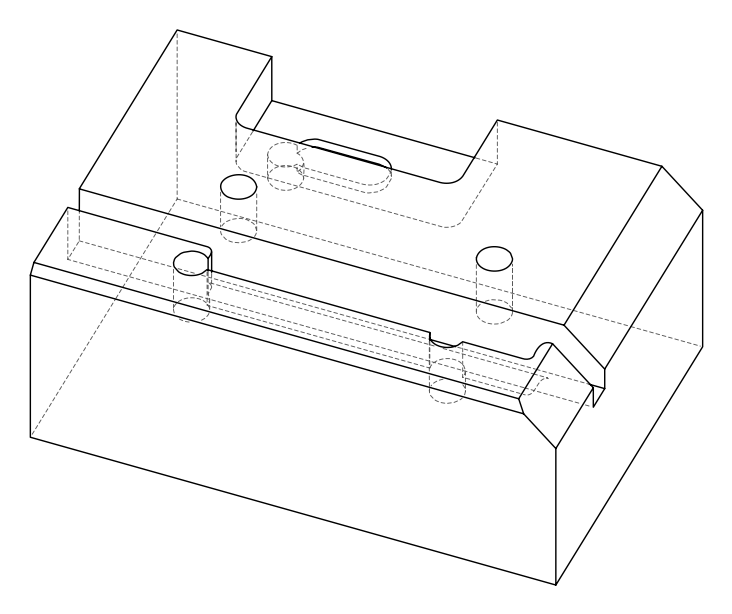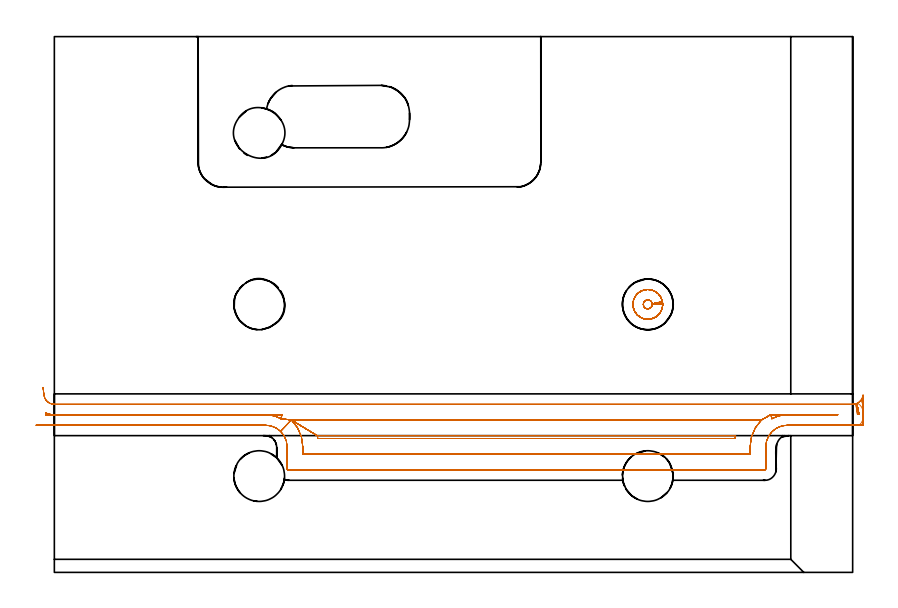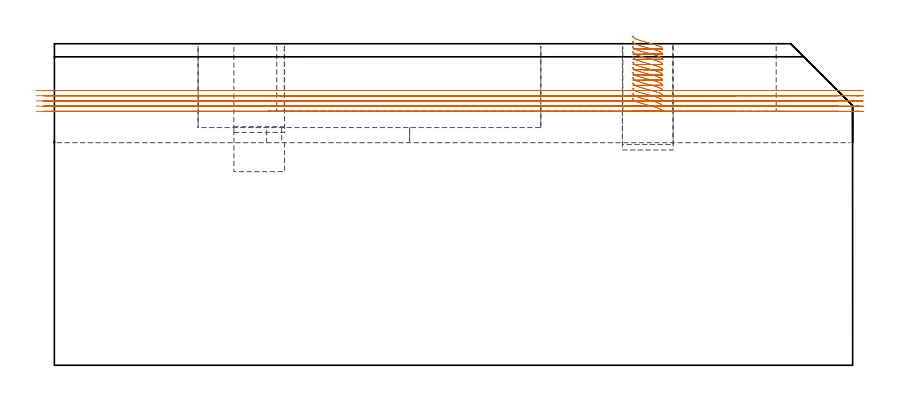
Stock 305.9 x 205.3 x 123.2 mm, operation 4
(PLAN: 14 operations, 7 tool changes, 154.8 min)
(1 AREA_MILL | FG_CHAMFER_SURFACE | UGT0205_001 | 4.03 min | 17022 mm3)
(2 AREA_MILL_1 | FG_CHAMFER_SURFACE_1 | UGT0205_001 | 10.15 min | 40128 mm3)
(3 AREA_MILL_2 | FG_CHAMFER_SURFACE_2 | UGT0205_001 | 4.74 min | 3551 mm3)
(4 MILL_OPEN_POCKET | POCKET_OPEN | NXT0201_009 | Follow Part, ap 2, ae 75% | 119.11 min | 418140 mm3)
(5 MILL_OPEN_POCKET_1 | POCKET_OPEN_1 | NXT0201_012 | Follow Part, ap 4, ae 75% | 1.21 min | 14611 mm3)
(6 MILL_SLOT | SLOT_PARTIAL_RECTANGULAR | NXT0201_012 | Follow Part, ap 4, ae 75% | 5.15 min | 39175 mm3)
(7 MILL_RECTANGULAR_SLOT | SLOT_RECTANGULAR | NXT0201_011 | Follow Part, ap 3, ae 75% | 6.76 min | 58748 mm3)
(8 MILL_BLIND_HOLE_FROM_SOLID_MATERIAL | STEP1POCKET | NXT0201_012 | Spiral | 0.52 min | 9652 mm3)
(9 MILL_BLIND_HOLE_FROM_SOLID_MATERIAL_1 | STEP1POCKET_1 | NXT0201_012 | Spiral | 0.59 min | 7385 mm3)
(10 MILL_BLIND_HOLE_FROM_SOLID_MATERIAL_2 | STEP1POCKET_2 | NXT0201_012 | Spiral | 0.46 min | 1780 mm3)
(11 MILL_BLIND_HOLE_FROM_SOLID_MATERIAL_3 | STEP1POCKET_3 | NXT0201_012 | Spiral | 0.52 min | 3749 mm3)
(12 SPOT_DRILL | STEP1POCKET_4 | NXT0321_9005460120000 | 0.06 min | 182 mm3)
(13 DRILL_BLIND_HOLE_INTO_CENTER | STEP1POCKET_4 | NXT0301_128 | 0.08 min | 1522 mm3)
(14 MILL_ROUGH_BLIND_HOLE_CONTOUR | STEP1POCKET_4 | NXT0201_009 | Spiral | 1.47 min | 2857 mm3)
(TOOL UGT0205_001 | Chamfer Mill 20 x 3 x 45 deg. | D20 FL50 Z2)
(TOOL NXT0201_009 | ENDMILL 8mm [2P460-0800-NA 1630] | D8 FL26 Z6)
(TOOL NXT0201_012 | ENDMILL 16mm [2P460-1600-NA 1630] | D16 FL38 Z6)
(TOOL NXT0201_011 | ENDMILL 12mm [2P460-1200-NA 1630] | D12 FL38 Z6)
(TOOL NXT0321_9005460120000 | NC Spot Drill, 142deg, 12mm, Carbide, Uncoated | D12 PA142 FL30 Z2)
(TOOL NXT0301_128 | Carbide Drill 12mm [861.1-1200-036A1-GP GC34] | D12 PA150 FL37.4 Z2)
(OP 4 MILL_OPEN_POCKET, part 2 of 2)
G0 X-7. Y56.4 Z105.269
G1 X-4.
X80.9 F500.
G2 X86.658 Y54.078 R8.3
G1 X90.82 Y58.4
X86.847 Y58.867
G3 X80.9 Y60.4 R12.3
G1 X-3.355
G3 X-3.228 Y61.08 R4.
X0. Y60.4 R8.
G1 X87.356
G3 X86.847 Y58.867 R4.
G1 X90.82 Y58.4
X100.739 Y52.4
G2 X100.946 Y51.3 R20.3
G1 X260.854
G2 X261.061 Y52.4 R20.3
G1 X100.739
X90.82 Y58.4
G2 X95.2 Y48.1 R14.3
G1 Y45.3
X266.6
Y48.1
G2 X270.98 Y58.4 R14.3
G1 X274.444 Y60.4
X297.402
X280.9
G3 X274.953 Y58.867 R12.3
X274.444 Y60.4 R4.
G1 X270.98 Y58.4
X90.82
X86.658 Y54.078
G2 X89.2 Y48.1 R8.3
G1 Y39.386
X89.403 Y39.316
X89.449 Y39.294
X89.5 Y39.3
X272.3
G3 X272.6 Y39.6 R0.3
G1 Y48.1
G2 X280.9 Y56.4 R8.3
G1 X308.404
G3 X309.9 Y59.52 R4.
G1 Y61.283
G3 X307.727 Y64.842 R4.
G2 X307.104 Y64.585 R4.
G1 X307.719 Y60.511
X307.104 Y64.585
G2 X305.9 Y64.4 R4.
G1 X0.
G2 X-3.97 Y67.911 R4.
G1 X-4.337 Y70.889 F250.
G0 X-7. Y56.4 Z103.277
G1 X-4.
X80.9 F500.
G2 X86.658 Y54.078 R8.3
G1 X90.82 Y58.4
X86.847 Y58.867
G3 X80.9 Y60.4 R12.3
G1 X-3.355
G3 X-3.228 Y61.08 R4.
X0. Y60.4 R8.
G1 X87.356
G3 X86.847 Y58.867 R4.
G1 X90.82 Y58.4
X100.739 Y52.4
G2 X100.946 Y51.3 R20.3
G1 X260.854
G2 X261.061 Y52.4 R20.3
G1 X100.739
X90.82 Y58.4
G2 X95.2 Y48.1 R14.3
G1 Y45.3
X266.6
Y48.1
G2 X270.98 Y58.4 R14.3
G1 X274.444 Y60.4
X300.135
X280.9
G3 X274.953 Y58.867 R12.3
X274.444 Y60.4 R4.
G1 X270.98 Y58.4
X90.82
X86.658 Y54.078
G2 X89.2 Y48.1 R8.3
G1 Y39.386
X89.403 Y39.316
X89.449 Y39.294
X89.5 Y39.3
X272.3
G3 X272.6 Y39.6 R0.3
G1 Y48.1
G2 X280.9 Y56.4 R8.3
G1 X309.753
G3 X309.9 Y57.474 R4.
G1 Y63.344
G3 X309. Y65.872 R4.
G2 X307.484 Y64.727 R4.
G1 X308.319 Y60.595
X307.484 Y64.727
G2 X305.9 Y64.4 R4.
G1 X0.
G2 X-3.97 Y67.911 R4.
G1 X-4.337 Y70.889 F250.
G0 X-7. Y56.4 Z101.285
G1 X-4.
X80.9 F500.
G2 X86.658 Y54.078 R8.3
G1 X90.82 Y58.4
X86.847 Y58.867
G3 X80.9 Y60.4 R12.3
G1 X-3.355
G3 X-3.228 Y61.08 R4.
X0. Y60.4 R8.
G1 X87.356
G3 X86.847 Y58.867 R4.
G1 X90.82 Y58.4
X100.739 Y52.4
G2 X100.946 Y51.3 R20.3
G1 X260.854
G2 X261.061 Y52.4 R20.3
G1 X100.739
X90.82 Y58.4
G2 X95.2 Y48.1 R14.3
G1 Y45.3
X266.6
Y48.1
G2 X270.98 Y58.4 R14.3
G1 X274.444 Y60.4
X300.233
X280.9
G3 X274.953 Y58.867 R12.3
X274.444 Y60.4 R4.
G1 X270.98 Y58.4
X90.82
X86.658 Y54.078
G2 X89.2 Y48.1 R8.3
G1 Y39.386
X89.403 Y39.316
X89.449 Y39.294
X89.5 Y39.3
X272.3
G3 X272.6 Y39.6 R0.3
G1 Y48.1
G2 X280.9 Y56.4 R8.3
G1 X309.9
Y65.463
G3 X309.632 Y66.902 R4.
G1 X309.604 Y66.891
G2 X307.514 Y64.74 R4.
G1 X308.368 Y60.603
X307.514 Y64.74
G2 X305.9 Y64.4 R4.
G1 X0.
G2 X-3.97 Y67.911 R4.
G1 X-4.337 Y70.889 F250.
G0 X-7. Y56.4 Z99.292
G1 X-4.
X80.9 F500.
G2 X86.658 Y54.078 R8.3
G1 X90.82 Y58.4
X86.847 Y58.867
G3 X80.9 Y60.4 R12.3
G1 X-3.355
G3 X-3.228 Y61.08 R4.
X0. Y60.4 R8.
G1 X87.356
G3 X86.847 Y58.867 R4.
G1 X90.82 Y58.4
X100.739 Y52.4
G2 X100.946 Y51.3 R20.3
G1 X260.854
G2 X261.061 Y52.4 R20.3
G1 X100.739
X90.82 Y58.4
G2 X95.2 Y48.1 R14.3
G1 Y45.3
X266.6
Y48.1
G2 X270.98 Y58.4 R14.3
G1 X274.444 Y60.4
X300.233
X280.9
G3 X274.953 Y58.867 R12.3
X274.444 Y60.4 R4.
G1 X270.98 Y58.4
X90.82
X86.658 Y54.078
G2 X89.2 Y48.1 R8.3
G1 Y39.386
X89.403 Y39.316
X89.449 Y39.294
X89.5 Y39.3
X272.3
G3 X272.6 Y39.6 R0.3
G1 Y48.1
G2 X280.9 Y56.4 R8.3
G1 X309.9
Y67.911
X309.87
G2 X307.514 Y64.74 R4.
G1 X308.368 Y60.603
X307.514 Y64.74
G2 X305.9 Y64.4 R4.
G1 X0.
G2 X-3.97 Y67.911 R4.
G1 X-4.337 Y70.889 F250.
G0 X-7. Y56.4 Z97.3
G1 X-4.
X80.9 F500.
G2 X86.658 Y54.078 R8.3
G1 X90.82 Y58.4
X86.847 Y58.867
G3 X80.9 Y60.4 R12.3
G1 X-3.355
G3 X-3.228 Y61.08 R4.
X0. Y60.4 R8.
G1 X87.356
G3 X86.847 Y58.867 R4.
G1 X90.82 Y58.4
X100.739 Y52.4
G2 X100.946 Y51.3 R20.3
G1 X260.854
G2 X261.061 Y52.4 R20.3
G1 X100.739
X90.82 Y58.4
G2 X95.2 Y48.1 R14.3
G1 Y45.3
X266.6
Y48.1
G2 X270.98 Y58.4 R14.3
G1 X274.444 Y60.4
X300.233
X280.9
G3 X274.953 Y58.867 R12.3
X274.444 Y60.4 R4.
G1 X270.98 Y58.4
X90.82
X86.658 Y54.078
G2 X89.2 Y48.1 R8.3
G1 Y39.386
X89.403 Y39.316
X89.449 Y39.294
X89.5 Y39.3
X272.3
G3 X272.6 Y39.6 R0.3
G1 Y48.1
G2 X280.9 Y56.4 R8.3
G1 X309.9
Y67.911
X309.87
G2 X307.514 Y64.74 R4.
G1 X308.368 Y60.603
X307.514 Y64.74
G2 X305.9 Y64.4 R4.
G1 X0.
G2 X-3.97 Y67.911 R4.
G1 X-4.337 Y70.889 F250.
G0 Z133.2
X221.747 Y103.416
Z126.2
G1 X221.7 Y102.939 Z126.071
Y102.461 Z125.943
X221.765 Y101.812 Z125.769
X221.903 Y101.175 Z125.594
X222.113 Y100.557 Z125.419
X222.392 Y99.968 Z125.244
X222.736 Y99.414 Z125.07
X223.142 Y98.903 Z124.895
X223.603 Y98.442 Z124.72
X224.114 Y98.036 Z124.545
X224.668 Y97.692 Z124.371
X225.257 Y97.413 Z124.196
X225.875 Y97.203 Z124.021
X226.512 Y97.065 Z123.846
X227.161 Y97. Z123.672
X227.639 Z123.544
X228.288 Y97.065 Z123.369
X228.925 Y97.203 Z123.194
X229.543 Y97.413 Z123.019
X230.132 Y97.692 Z122.844
X230.686 Y98.036 Z122.67
X231.197 Y98.442 Z122.495
X231.658 Y98.903 Z122.32
X232.064 Y99.414 Z122.145
X232.408 Y99.968 Z121.971
X232.687 Y100.557 Z121.796
X232.897 Y101.175 Z121.621
X233.035 Y101.812 Z121.446
X233.1 Y102.461 Z121.272
Y102.7 Z121.208
X229.1
G3 X227.4 Y104.4 R1.7 F500.
X229.1 Y102.7 R-1.7
G1 X233.1
G3 X227.4 Y108.4 R5.7
X233.1 Y102.7 R-5.7
X233.013 Y103.695 R5.7
G1 X230.059 Y103.171 F250.
G0 X221.747 Y103.416 Z124.208
G1 X221.7 Y102.939 Z124.079
Y102.461 Z123.951
X221.765 Y101.812 Z123.776
X221.903 Y101.175 Z123.602
X222.113 Y100.557 Z123.427
X222.392 Y99.968 Z123.252
X222.736 Y99.414 Z123.077
X223.142 Y98.903 Z122.903
X223.603 Y98.442 Z122.728
X224.114 Y98.036 Z122.553
X224.668 Y97.692 Z122.378
X225.257 Y97.413 Z122.204
X225.875 Y97.203 Z122.029
X226.512 Y97.065 Z121.854
X227.161 Y97. Z121.679
X227.639 Z121.551
X228.288 Y97.065 Z121.376
X228.925 Y97.203 Z121.202
X229.543 Y97.413 Z121.027
X230.132 Y97.692 Z120.852
X230.686 Y98.036 Z120.677
X231.197 Y98.442 Z120.503
X231.658 Y98.903 Z120.328
X232.064 Y99.414 Z120.153
X232.408 Y99.968 Z119.978
X232.687 Y100.557 Z119.804
X232.897 Y101.175 Z119.629
X233.035 Y101.812 Z119.454
X233.1 Y102.461 Z119.279
Y102.7 Z119.215
X229.1
G3 X227.4 Y104.4 R1.7 F500.
X229.1 Y102.7 R-1.7
G1 X233.1
G3 X227.4 Y108.4 R5.7
X233.1 Y102.7 R-5.7
X233.013 Y103.695 R5.7
G1 X230.059 Y103.171 F250.
G0 X221.747 Y103.416 Z122.215
G1 X221.7 Y102.939 Z122.087
Y102.461 Z121.959
X221.765 Y101.812 Z121.784
X221.903 Y101.175 Z121.609
X222.113 Y100.557 Z121.435
X222.392 Y99.968 Z121.26
X222.736 Y99.414 Z121.085
X223.142 Y98.903 Z120.91
X223.603 Y98.442 Z120.735
X224.114 Y98.036 Z120.561
X224.668 Y97.692 Z120.386
X225.257 Y97.413 Z120.211
X225.875 Y97.203 Z120.036
X226.512 Y97.065 Z119.862
X227.161 Y97. Z119.687
X227.639 Z119.559
X228.288 Y97.065 Z119.384
X228.925 Y97.203 Z119.209
X229.543 Y97.413 Z119.035
X230.132 Y97.692 Z118.86
X230.686 Y98.036 Z118.685
X231.197 Y98.442 Z118.51
X231.658 Y98.903 Z118.336
X232.064 Y99.414 Z118.161
X232.408 Y99.968 Z117.986
X232.687 Y100.557 Z117.811
X232.897 Y101.175 Z117.637
X233.035 Y101.812 Z117.462
X233.1 Y102.461 Z117.287
Y102.7 Z117.223
X229.1
G3 X227.4 Y104.4 R1.7 F500.
X229.1 Y102.7 R-1.7
G1 X233.1
G3 X227.4 Y108.4 R5.7
X233.1 Y102.7 R-5.7
X233.013 Y103.695 R5.7
G1 X230.059 Y103.171 F250.
G0 X221.747 Y103.416 Z120.223
G1 X221.7 Y102.939 Z120.095
Y102.461 Z119.967
X221.765 Y101.812 Z119.792
X221.903 Y101.175 Z119.617
X222.113 Y100.557 Z119.442
X222.392 Y99.968 Z119.267
X222.736 Y99.414 Z119.093
X223.142 Y98.903 Z118.918
X223.603 Y98.442 Z118.743
X224.114 Y98.036 Z118.568
X224.668 Y97.692 Z118.394
X225.257 Y97.413 Z118.219
X225.875 Y97.203 Z118.044
X226.512 Y97.065 Z117.869
X227.161 Y97. Z117.695
X227.639 Z117.567
X228.288 Y97.065 Z117.392
X228.925 Y97.203 Z117.217
X229.543 Y97.413 Z117.042
X230.132 Y97.692 Z116.868
X230.686 Y98.036 Z116.693
X231.197 Y98.442 Z116.518
X231.658 Y98.903 Z116.343
X232.064 Y99.414 Z116.169
X232.408 Y99.968 Z115.994
X232.687 Y100.557 Z115.819
X232.897 Y101.175 Z115.644
X233.035 Y101.812 Z115.469
X233.1 Y102.461 Z115.295
Y102.7 Z115.231
X229.1
G3 X227.4 Y104.4 R1.7 F500.
X229.1 Y102.7 R-1.7
G1 X233.1
G3 X227.4 Y108.4 R5.7
X233.1 Y102.7 R-5.7
X233.013 Y103.695 R5.7
G1 X230.059 Y103.171 F250.
G0 X221.747 Y103.416 Z118.231
G1 X221.7 Y102.939 Z118.102
Y102.461 Z117.974
X221.765 Y101.812 Z117.799
X221.903 Y101.175 Z117.625
X222.113 Y100.557 Z117.45
X222.392 Y99.968 Z117.275
X222.736 Y99.414 Z117.1
X223.142 Y98.903 Z116.926
X223.603 Y98.442 Z116.751
X224.114 Y98.036 Z116.576
X224.668 Y97.692 Z116.401
X225.257 Y97.413 Z116.227
X225.875 Y97.203 Z116.052
X226.512 Y97.065 Z115.877
X227.161 Y97. Z115.702
X227.639 Z115.574
X228.288 Y97.065 Z115.4
X228.925 Y97.203 Z115.225
X229.543 Y97.413 Z115.05
X230.132 Y97.692 Z114.875
X230.686 Y98.036 Z114.701
X231.197 Y98.442 Z114.526
X231.658 Y98.903 Z114.351
X232.064 Y99.414 Z114.176
X232.408 Y99.968 Z114.001
X232.687 Y100.557 Z113.827
X232.897 Y101.175 Z113.652
X233.035 Y101.812 Z113.477
X233.1 Y102.461 Z113.302
Y102.7 Z113.238
X229.1
G3 X227.4 Y104.4 R1.7 F500.
X229.1 Y102.7 R-1.7
G1 X233.1
G3 X227.4 Y108.4 R5.7
X233.1 Y102.7 R-5.7
X233.013 Y103.695 R5.7
G1 X230.059 Y103.171 F250.
G0 X221.747 Y103.416 Z116.238
G1 X221.7 Y102.939 Z116.11
Y102.461 Z115.982
X221.765 Y101.812 Z115.807
X221.903 Y101.175 Z115.632
X222.113 Y100.557 Z115.458
X222.392 Y99.968 Z115.283
X222.736 Y99.414 Z115.108
X223.142 Y98.903 Z114.933
X223.603 Y98.442 Z114.759
X224.114 Y98.036 Z114.584
X224.668 Y97.692 Z114.409
X225.257 Y97.413 Z114.234
X225.875 Y97.203 Z114.06
X226.512 Y97.065 Z113.885
X227.161 Y97. Z113.71
X227.639 Z113.582
X228.288 Y97.065 Z113.407
X228.925 Y97.203 Z113.233
X229.543 Y97.413 Z113.058
X230.132 Y97.692 Z112.883
X230.686 Y98.036 Z112.708
X231.197 Y98.442 Z112.533
X231.658 Y98.903 Z112.359
X232.064 Y99.414 Z112.184
X232.408 Y99.968 Z112.009
X232.687 Y100.557 Z111.834
X232.897 Y101.175 Z111.66
X233.035 Y101.812 Z111.485
X233.1 Y102.461 Z111.31
Y102.7 Z111.246
X229.1
G3 X227.4 Y104.4 R1.7 F500.
X229.1 Y102.7 R-1.7
G1 X233.1
G3 X227.4 Y108.4 R5.7
X233.1 Y102.7 R-5.7
X233.013 Y103.695 R5.7
G1 X230.059 Y103.171 F250.
G0 X221.747 Y103.416 Z114.246
G1 X221.7 Y102.939 Z114.118
Y102.461 Z113.99
X221.765 Y101.812 Z113.815
X221.903 Y101.175 Z113.64
X222.113 Y100.557 Z113.465
X222.392 Y99.968 Z113.291
X222.736 Y99.414 Z113.116
X223.142 Y98.903 Z112.941
X223.603 Y98.442 Z112.766
X224.114 Y98.036 Z112.592
X224.668 Y97.692 Z112.417
X225.257 Y97.413 Z112.242
X225.875 Y97.203 Z112.067
X226.512 Y97.065 Z111.892
X227.161 Y97. Z111.718
X227.639 Z111.59
X228.288 Y97.065 Z111.415
X228.925 Y97.203 Z111.24
X229.543 Y97.413 Z111.065
X230.132 Y97.692 Z110.891
X230.686 Y98.036 Z110.716
X231.197 Y98.442 Z110.541
X231.658 Y98.903 Z110.366
X232.064 Y99.414 Z110.192
X232.408 Y99.968 Z110.017
X232.687 Y100.557 Z109.842
X232.897 Y101.175 Z109.667
X233.035 Y101.812 Z109.493
X233.1 Y102.461 Z109.318
Y102.7 Z109.254
X229.1
G3 X227.4 Y104.4 R1.7 F500.
X229.1 Y102.7 R-1.7
G1 X233.1
G3 X227.4 Y108.4 R5.7
X233.1 Y102.7 R-5.7
X233.013 Y103.695 R5.7
G1 X230.059 Y103.171 F250.
G0 X221.747 Y103.416 Z112.254
G1 X221.7 Y102.939 Z112.125
Y102.461 Z111.997
X221.765 Y101.812 Z111.823
X221.903 Y101.175 Z111.648
X222.113 Y100.557 Z111.473
X222.392 Y99.968 Z111.298
X222.736 Y99.414 Z111.124
X223.142 Y98.903 Z110.949
X223.603 Y98.442 Z110.774
X224.114 Y98.036 Z110.599
X224.668 Y97.692 Z110.424
X225.257 Y97.413 Z110.25
X225.875 Y97.203 Z110.075
X226.512 Y97.065 Z109.9
X227.161 Y97. Z109.725
X227.639 Z109.597
X228.288 Y97.065 Z109.423
X228.925 Y97.203 Z109.248
X229.543 Y97.413 Z109.073
X230.132 Y97.692 Z108.898
X230.686 Y98.036 Z108.724
X231.197 Y98.442 Z108.549
X231.658 Y98.903 Z108.374
X232.064 Y99.414 Z108.199
X232.408 Y99.968 Z108.025
X232.687 Y100.557 Z107.85
X232.897 Y101.175 Z107.675
X233.035 Y101.812 Z107.5
X233.1 Y102.461 Z107.325
Y102.7 Z107.261
X229.1
G3 X227.4 Y104.4 R1.7 F500.
X229.1 Y102.7 R-1.7
G1 X233.1
G3 X227.4 Y108.4 R5.7
X233.1 Y102.7 R-5.7
X233.013 Y103.695 R5.7
G1 X230.059 Y103.171 F250.
G0 X221.747 Y103.416 Z110.261
G1 X221.7 Y102.939 Z110.133
Y102.461 Z110.005
X221.765 Y101.812 Z109.83
X221.903 Y101.175 Z109.656
X222.113 Y100.557 Z109.481
X222.392 Y99.968 Z109.306
X222.736 Y99.414 Z109.131
X223.142 Y98.903 Z108.956
X223.603 Y98.442 Z108.782
X224.114 Y98.036 Z108.607
X224.668 Y97.692 Z108.432
X225.257 Y97.413 Z108.257
X225.875 Y97.203 Z108.083
X226.512 Y97.065 Z107.908
X227.161 Y97. Z107.733
X227.639 Z107.605
X228.288 Y97.065 Z107.43
X228.925 Y97.203 Z107.256
X229.543 Y97.413 Z107.081
X230.132 Y97.692 Z106.906
X230.686 Y98.036 Z106.731
X231.197 Y98.442 Z106.557
X231.658 Y98.903 Z106.382
X232.064 Y99.414 Z106.207
X232.408 Y99.968 Z106.032
X232.687 Y100.557 Z105.857
X232.897 Y101.175 Z105.683
X233.035 Y101.812 Z105.508
X233.1 Y102.461 Z105.333
Y102.7 Z105.269
X229.1
G3 X227.4 Y104.4 R1.7 F500.
X229.1 Y102.7 R-1.7
G1 X233.1
G3 X227.4 Y108.4 R5.7
X233.1 Y102.7 R-5.7
X233.013 Y103.695 R5.7
G1 X230.059 Y103.171 F250.
G0 X221.747 Y103.416 Z108.269
G1 X221.7 Y102.939 Z108.141
Y102.461 Z108.013
X221.765 Y101.812 Z107.838
X221.903 Y101.175 Z107.663
X222.113 Y100.557 Z107.488
X222.392 Y99.968 Z107.314
X222.736 Y99.414 Z107.139
X223.142 Y98.903 Z106.964
X223.603 Y98.442 Z106.789
X224.114 Y98.036 Z106.615
X224.668 Y97.692 Z106.44
X225.257 Y97.413 Z106.265
X225.875 Y97.203 Z106.09
X226.512 Y97.065 Z105.916
X227.161 Y97. Z105.741
X227.639 Z105.613
X228.288 Y97.065 Z105.438
X228.925 Y97.203 Z105.263
X229.543 Y97.413 Z105.089
X230.132 Y97.692 Z104.914
X230.686 Y98.036 Z104.739
X231.197 Y98.442 Z104.564
X231.658 Y98.903 Z104.389
X232.064 Y99.414 Z104.215
X232.408 Y99.968 Z104.04
X232.687 Y100.557 Z103.865
X232.897 Y101.175 Z103.69
X233.035 Y101.812 Z103.516
X233.1 Y102.461 Z103.341
Y102.7 Z103.277
X229.1
G3 X227.4 Y104.4 R1.7 F500.
X229.1 Y102.7 R-1.7
G1 X233.1
G3 X227.4 Y108.4 R5.7
X233.1 Y102.7 R-5.7
X233.013 Y103.695 R5.7
G1 X230.059 Y103.171 F250.
G0 X221.747 Y103.416 Z106.277
G1 X221.7 Y102.939 Z106.148
Y102.461 Z106.02
X221.765 Y101.812 Z105.846
X221.903 Y101.175 Z105.671
X222.113 Y100.557 Z105.496
X222.392 Y99.968 Z105.321
X222.736 Y99.414 Z105.147
X223.142 Y98.903 Z104.972
X223.603 Y98.442 Z104.797
X224.114 Y98.036 Z104.622
X224.668 Y97.692 Z104.448
X225.257 Y97.413 Z104.273
X225.875 Y97.203 Z104.098
X226.512 Y97.065 Z103.923
X227.161 Y97. Z103.749
X227.639 Z103.621
X228.288 Y97.065 Z103.446
X228.925 Y97.203 Z103.271
X229.543 Y97.413 Z103.096
X230.132 Y97.692 Z102.921
X230.686 Y98.036 Z102.747
X231.197 Y98.442 Z102.572
X231.658 Y98.903 Z102.397
X232.064 Y99.414 Z102.222
X232.408 Y99.968 Z102.048
X232.687 Y100.557 Z101.873
X232.897 Y101.175 Z101.698
X233.035 Y101.812 Z101.523
X233.1 Y102.461 Z101.349
Y102.7 Z101.285
X229.1
G3 X227.4 Y104.4 R1.7 F500.
X229.1 Y102.7 R-1.7
G1 X233.1
G3 X227.4 Y108.4 R5.7
X233.1 Y102.7 R-5.7
X233.013 Y103.695 R5.7
G1 X230.059 Y103.171 F250.
G0 X221.747 Y103.416 Z104.285
G1 X221.7 Y102.939 Z104.156
Y102.461 Z104.028
X221.765 Y101.812 Z103.853
X221.903 Y101.175 Z103.679
X222.113 Y100.557 Z103.504
X222.392 Y99.968 Z103.329
X222.736 Y99.414 Z103.154
X223.142 Y98.903 Z102.98
X223.603 Y98.442 Z102.805
X224.114 Y98.036 Z102.63
X224.668 Y97.692 Z102.455
X225.257 Y97.413 Z102.281
X225.875 Y97.203 Z102.106
X226.512 Y97.065 Z101.931
X227.161 Y97. Z101.756
X227.639 Z101.628
X228.288 Y97.065 Z101.453
X228.925 Y97.203 Z101.279
X229.543 Y97.413 Z101.104
X230.132 Y97.692 Z100.929
X230.686 Y98.036 Z100.754
X231.197 Y98.442 Z100.58
X231.658 Y98.903 Z100.405
X232.064 Y99.414 Z100.23
X232.408 Y99.968 Z100.055
X232.687 Y100.557 Z99.881
X232.897 Y101.175 Z99.706
X233.035 Y101.812 Z99.531
X233.1 Y102.461 Z99.356
Y102.7 Z99.292
X229.1
G3 X227.4 Y104.4 R1.7 F500.
X229.1 Y102.7 R-1.7
G1 X233.1
G3 X227.4 Y108.4 R5.7
X233.1 Y102.7 R-5.7
X233.013 Y103.695 R5.7
G1 X230.059 Y103.171 F250.
G0 X221.747 Y103.416 Z102.292
G1 X221.7 Y102.939 Z102.164
Y102.461 Z102.036
X221.765 Y101.812 Z101.861
X221.903 Y101.175 Z101.686
X222.113 Y100.557 Z101.512
X222.392 Y99.968 Z101.337
X222.736 Y99.414 Z101.162
X223.142 Y98.903 Z100.987
X223.603 Y98.442 Z100.813
X224.114 Y98.036 Z100.638
X224.668 Y97.692 Z100.463
X225.257 Y97.413 Z100.288
X225.875 Y97.203 Z100.113
X226.512 Y97.065 Z99.939
X227.161 Y97. Z99.764
X227.639 Z99.636
X228.288 Y97.065 Z99.461
X228.925 Y97.203 Z99.286
X229.543 Y97.413 Z99.112
X230.132 Y97.692 Z98.937
X230.686 Y98.036 Z98.762
X231.197 Y98.442 Z98.587
X231.658 Y98.903 Z98.413
X232.064 Y99.414 Z98.238
X232.408 Y99.968 Z98.063
X232.687 Y100.557 Z97.888
X232.897 Y101.175 Z97.714
X233.035 Y101.812 Z97.539
X233.1 Y102.461 Z97.364
Y102.7 Z97.3
X229.1
G3 X227.4 Y104.4 R1.7 F500.
X229.1 Y102.7 R-1.7
G1 X233.1
G3 X227.4 Y108.4 R5.7
X233.1 Y102.7 R-5.7
X233.013 Y103.695 R5.7
G1 X230.059 Y103.171 F250.
G0 Z133.2
M5
M2
